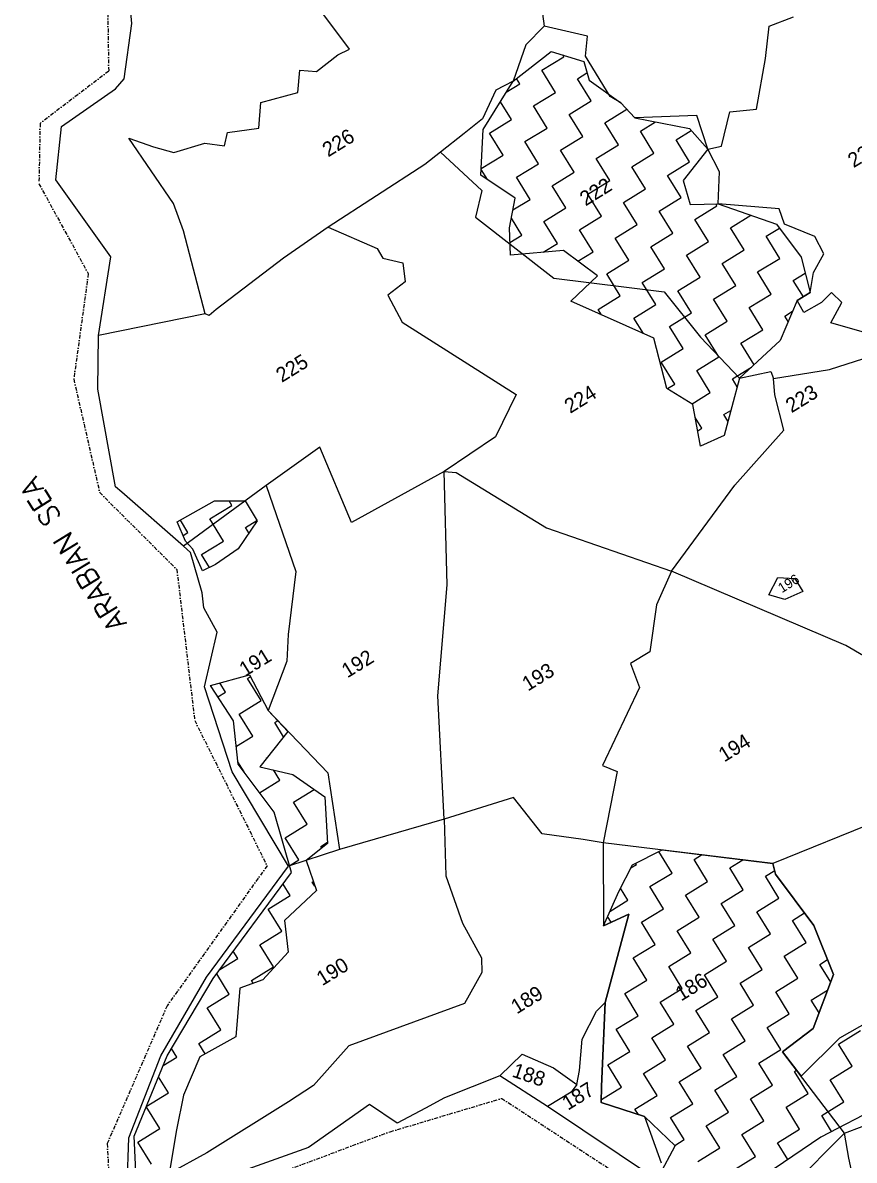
# Model space of a CAD drawing. Header units: metres. Extents: x 319724 to 326380, y 1825641 to 1831057.
# Drawn here: x 320253 to 321342, y 1826762 to 1828251 of the extents above; entities that cross this region are included whole.
import ezdxf

# ---------------------------------------------------------------- set-up
doc = ezdxf.new("R2010")
doc.units = ezdxf.units.M
doc.header["$MEASUREMENT"] = 0
doc.linetypes.add('DASHDOT', pattern=[1, 0.5, -0.25, 0, -0.25])
for name, color, linetype in [('POLY_HATCH', 12, 'Continuous'), ('POLY_PARCEL', 6, 'Continuous'), ('POLY_WATER', 4, 'Continuous'), ('TEXT_MAPOUT', 7, 'Continuous'), ('TEXT_PARCEL', 7, 'Continuous'), ('V_BOUND_LINE', 7, 'Continuous'), ('V_BOUND_STREAM_LINE', 7, 'DASHDOT')]:
    doc.layers.add(name, color=color, linetype=linetype)
doc.styles.get("Standard").update_dxf_attribs({"font": 'simplex.shx'})
doc.styles.add('TEXT _PARCEL', font='', dxfattribs={"height": 0.18})
doc.styles.get('TEXT _PARCEL').set_extended_font_data('Kruti Dev 050')

msp = doc.modelspace()

# ---------------------------------------------------------------- linework, layer by layer
at = {"layer": 'POLY_HATCH'}
for p, q in [((320895.3, 1828174.9), (320945.1, 1828213.8)), ((320945.1, 1828213.8), (320987.6, 1828200.6)), ((320987.6, 1828200.6), (320994.8, 1828176.1)), ((320855.8, 1828111.3), (320895.3, 1828174.9)), ((320994.8, 1828176.1), (321036.1, 1828146.3)), ((321036.1, 1828146.3), (321054.6, 1828126.7)), ((321054.6, 1828126.7), (321126.1, 1828112.6)), ((320853, 1828051.8), (320855.8, 1828111.3)), ((321126.1, 1828112.6), (321150.2, 1828085.9)), ((321150.2, 1828085.9), (321118.1, 1828044.5)), ((320897.9, 1828021.7), (320853, 1828051.8)), ((321118.1, 1828044.5), (321126.9, 1828013.2)), ((320890.3, 1827982.9), (320897.9, 1828021.7)), ((321126.9, 1828013.2), (321163.6, 1828014)), ((321163.6, 1828014), (321240.4, 1827987.4)), ((320891.5, 1827946.8), (320890.3, 1827982.9)), ((321240.4, 1827987.4), (321272.4, 1827944.1)), ((320961.3, 1827953.1), (320891.5, 1827946.8)), ((321005.5, 1827919.9), (320961.3, 1827953.1)), ((321272.4, 1827944.1), (321284.5, 1827898.1)), ((320970.8, 1827886.7), (321005.5, 1827919.9)), ((321284.5, 1827898.1), (321267.4, 1827887.6)), ((321079.7, 1827838.3), (320970.8, 1827886.7)), ((321267.4, 1827887.6), (321244.9, 1827835.1)), ((321096.7, 1827772.5), (321079.7, 1827838.3)), ((321244.9, 1827835.1), (321191.9, 1827785.8)), ((321130.7, 1827751.4), (321096.7, 1827772.5)), ((321191.9, 1827785.8), (321171.5, 1827710.9)), ((321140.6, 1827697), (321130.7, 1827751.4)), ((321171.5, 1827710.9), (321140.6, 1827697)), ((320455.2, 1827597.6), (320504, 1827625.1)), ((320504, 1827625.1), (320543.9, 1827625)), ((320543.9, 1827625), (320559.7, 1827598.9)), ((320465.9, 1827572.2), (320455.2, 1827597.6)), ((320559.7, 1827598.9), (320534.8, 1827562.5)), ((320475.6, 1827561.8), (320465.9, 1827572.2)), ((320465.9, 1827572.2), (320465.9, 1827572.2)), ((320488.2, 1827533.5), (320475.6, 1827561.8)), ((320534.8, 1827562.5), (320505.4, 1827541.8)), ((320505.4, 1827541.8), (320488.2, 1827533.5)), ((320498.5, 1827383.5), (320549.8, 1827397.4)), ((320549.8, 1827397.4), (320574.3, 1827350.8)), ((320529, 1827337.2), (320498.5, 1827383.5)), ((320574.3, 1827350.8), (320600.1, 1827323.1)), ((320535.1, 1827280.5), (320529, 1827337.2)), ((320600.1, 1827323.1), (320563.5, 1827277)), ((320581.9, 1827217.3), (320535.1, 1827280.5)), ((320563.5, 1827277), (320606.7, 1827266.8)), ((320606.7, 1827266.8), (320648.6, 1827237.4)), ((320648.6, 1827237.4), (320652, 1827176.4)), ((320605, 1827138.7), (320581.9, 1827217.3)), ((320652, 1827176.4), (320624.2, 1827154.4)), ((321051.6, 1827148.6), (321090.3, 1827168)), ((321090.3, 1827168), (321235.6, 1827150.3)), ((320624.2, 1827154.4), (320637.4, 1827114.8)), ((321033.6, 1827113.8), (321051.6, 1827148.6)), ((321235.6, 1827150.3), (321238.9, 1827136.5)), ((320502.2, 1826999.6), (320605, 1827138.7)), ((321238.9, 1827136.5), (321289.3, 1827068.9)), ((320637.4, 1827114.8), (320595.6, 1827075.8)), ((321013.6, 1827068.8), (321033.6, 1827113.8)), ((320595.6, 1827075.8), (320600.3, 1827034)), ((321046.7, 1827084), (321013.6, 1827068.8)), ((321015.6, 1826968.3), (321046.7, 1827084)), ((321289.3, 1827068.9), (321314.9, 1827004.8)), ((320600.3, 1827034), (320567.3, 1826997.9)), ((320441.7, 1826898.4), (320502.2, 1826999.6)), ((320567.3, 1826997.9), (320537.1, 1826987.1)), ((321314.9, 1827004.8), (321288.1, 1826934.4)), ((320537.1, 1826987.1), (320531.7, 1826923.3)), ((321010.9, 1826858.1), (321015.6, 1826968.3)), ((321323.3, 1826921.8), (321379.8, 1826954)), ((320531.7, 1826923.3), (320484.8, 1826896.9)), ((321288.1, 1826934.4), (321248.2, 1826903.6)), ((321272.5, 1826871.7), (321323.3, 1826921.8)), ((320398.5, 1826793.1), (320441.7, 1826898.4)), ((320484.8, 1826896.9), (320463.1, 1826846.7)), ((321248.2, 1826903.6), (321272.5, 1826871.7)), ((321010.7, 1826837.3), (321010.9, 1826858.1)), ((320463.1, 1826846.7), (320454.1, 1826801.6)), ((321067.1, 1826819), (321010.7, 1826837.3)), ((321403, 1826846.3), (321298.2, 1826791.9)), ((321107.6, 1826780.7), (321067.1, 1826819)), ((320403.2, 1826693.4), (320398.5, 1826793.1)), ((320454.1, 1826801.6), (320444.8, 1826746.8)), ((320454.1, 1826801.6), (320454.1, 1826801.6)), ((321298.2, 1826791.9), (321212.8, 1826733.9)), ((321086.9, 1826742.1), (321107.6, 1826780.7))]:
    msp.add_line(p, q, dxfattribs=at)
at = {"layer": 'POLY_HATCH', "linetype": 'Continuous'}
for p, q in [((320932.8, 1828189), (320961.7, 1828206.8)), ((320961.7, 1828206.8), (320960.3, 1828209.1)), ((320904, 1828171.2), (320899.6, 1828178.2)), ((320950.6, 1828160.1), (320932.8, 1828189)), ((320979.5, 1828178), (320991.9, 1828185.6)), ((320997.3, 1828149.1), (320979.5, 1828178)), ((320886.2, 1828160.2), (320904, 1828171.2)), ((320921.8, 1828142.3), (320950.6, 1828160.1)), ((320892.9, 1828124.5), (320878.5, 1828147.9)), ((320968.5, 1828131.3), (320997.3, 1828149.1)), ((320939.6, 1828113.4), (320921.8, 1828142.3)), ((320986.3, 1828102.4), (320968.5, 1828131.3)), ((321015.2, 1828120.2), (321044, 1828138)), ((320864, 1828106.7), (320892.9, 1828124.5)), ((321033, 1828091.4), (321015.2, 1828120.2)), ((321061.9, 1828109.2), (321081.6, 1828121.4)), ((320881.9, 1828077.8), (320864, 1828106.7)), ((320910.7, 1828095.6), (320939.6, 1828113.4)), ((320957.4, 1828084.6), (320986.3, 1828102.4)), ((321079.7, 1828080.3), (321061.9, 1828109.2)), ((321108.6, 1828098.1), (321128.2, 1828110.3)), ((320928.6, 1828066.7), (320910.7, 1828095.6)), ((321004.1, 1828073.5), (321033, 1828091.4)), ((321126.4, 1828069.3), (321108.6, 1828098.1)), ((320853.4, 1828060.2), (320881.9, 1828077.8)), ((320975.3, 1828055.7), (320957.4, 1828084.6)), ((321022, 1828044.7), (321004.1, 1828073.5)), ((321050.8, 1828062.5), (321079.7, 1828080.3)), ((320861.6, 1828046), (320853.4, 1828059.3)), ((320899.7, 1828048.9), (320928.6, 1828066.7)), ((320946.4, 1828037.9), (320975.3, 1828055.7)), ((321068.7, 1828033.6), (321050.8, 1828062.5)), ((321097.5, 1828051.4), (321126.4, 1828069.3)), ((320917.5, 1828020), (320899.7, 1828048.9)), ((320993.1, 1828026.8), (321022, 1828044.7)), ((321115.3, 1828022.6), (321097.5, 1828051.4)), ((320964.2, 1828009), (320946.4, 1828037.9)), ((321010.9, 1827998), (320993.1, 1828026.8)), ((321039.8, 1828015.8), (321068.7, 1828033.6)), ((320894.8, 1828006.1), (320917.5, 1828020)), ((321057.6, 1827986.9), (321039.8, 1828015.8)), ((321086.5, 1828004.7), (321115.3, 1828022.6)), ((321133.2, 1827993.7), (321162, 1828011.5)), ((321162, 1828011.5), (321160.5, 1828014)), ((320906.5, 1827973.3), (320892.8, 1827995.5)), ((320935.3, 1827991.2), (320964.2, 1828009)), ((320982, 1827980.1), (321010.9, 1827998)), ((321104.3, 1827975.9), (321086.5, 1828004.7)), ((321179.9, 1827982.6), (321206.6, 1827999.1)), ((320953.2, 1827962.3), (320935.3, 1827991.2)), ((321028.7, 1827969.1), (321057.6, 1827986.9)), ((321151, 1827964.8), (321133.2, 1827993.7)), ((321197.7, 1827953.8), (321179.9, 1827982.6)), ((321226.6, 1827971.6), (321244.1, 1827982.4)), ((320890.9, 1827963.7), (320906.5, 1827973.3)), ((320999.9, 1827951.3), (320982, 1827980.1)), ((321046.6, 1827940.2), (321028.7, 1827969.1)), ((321075.4, 1827958), (321104.3, 1827975.9)), ((321244.4, 1827942.7), (321226.6, 1827971.6)), ((320934.3, 1827950.7), (320953.2, 1827962.3)), ((320980, 1827939), (320999.9, 1827951.3)), ((321093.3, 1827929.2), (321075.4, 1827958)), ((321122.1, 1827947), (321151, 1827964.8)), ((321168.8, 1827935.9), (321197.7, 1827953.8)), ((321017.7, 1827922.4), (321046.6, 1827940.2)), ((321140, 1827918.1), (321122.1, 1827947)), ((321186.7, 1827907.1), (321168.8, 1827935.9)), ((321215.5, 1827924.9), (321244.4, 1827942.7)), ((321035.5, 1827893.5), (321017.7, 1827922.4)), ((321064.4, 1827911.3), (321093.3, 1827929.2)), ((321233.4, 1827896), (321215.5, 1827924.9)), ((321262.2, 1827913.8), (321277.8, 1827923.5)), ((321082.2, 1827882.5), (321064.4, 1827911.3)), ((321111.1, 1827900.3), (321140, 1827918.1)), ((321157.8, 1827889.2), (321186.7, 1827907.1)), ((321275.4, 1827892.5), (321262.2, 1827913.8)), ((321006.6, 1827875.7), (321035.5, 1827893.5)), ((321128.9, 1827871.4), (321111.1, 1827900.3)), ((321204.5, 1827878.2), (321233.4, 1827896)), ((321053.3, 1827864.6), (321082.2, 1827882.5)), ((321175.6, 1827860.4), (321157.8, 1827889.2)), ((321222.3, 1827849.3), (321204.5, 1827878.2)), ((321010.8, 1827868.9), (321006.6, 1827875.7)), ((321065.8, 1827844.5), (321053.3, 1827864.6)), ((321100, 1827853.6), (321128.9, 1827871.4)), ((321251.2, 1827867.1), (321261.3, 1827873.4)), ((321255.6, 1827860), (321251.2, 1827867.1)), ((321117.9, 1827824.7), (321100, 1827853.6)), ((321146.7, 1827842.5), (321175.6, 1827860.4)), ((321193.4, 1827831.5), (321222.3, 1827849.3)), ((321164.6, 1827813.7), (321146.7, 1827842.5)), ((321089, 1827806.9), (321117.9, 1827824.7)), ((321210.8, 1827803.4), (321193.4, 1827831.5)), ((321106.8, 1827778), (321089, 1827806.9)), ((321135.7, 1827795.8), (321164.6, 1827813.7)), ((321153.5, 1827767), (321135.7, 1827795.8)), ((321182.4, 1827784.8), (321207.5, 1827800.3)), ((321097.2, 1827772.1), (321106.8, 1827778)), ((321188.8, 1827774.4), (321182.4, 1827784.8)), ((321129.5, 1827752.2), (321153.5, 1827767)), ((321171.3, 1827738.1), (321180.5, 1827743.7)), ((321142.5, 1827720.3), (321133.8, 1827734.3)), ((321176.6, 1827729.6), (321171.3, 1827738.1)), ((321137, 1827716.9), (321142.5, 1827720.3)), ((320526.8, 1827619.3), (320523.3, 1827625)), ((320498, 1827601.5), (320526.8, 1827619.3)), ((320469.1, 1827583.7), (320459.2, 1827599.8)), ((320515.8, 1827572.6), (320498, 1827601.5)), ((320544.7, 1827590.5), (320559.3, 1827599.5)), ((320462.7, 1827579.8), (320469.1, 1827583.7)), ((320549.1, 1827583.4), (320544.7, 1827590.5)), ((320486.9, 1827554.8), (320515.8, 1827572.6)), ((320497.4, 1827537.9), (320486.9, 1827554.8)), ((320518.3, 1827374.8), (320510.9, 1827386.8)), ((320547.2, 1827392.6), (320551.1, 1827395)), ((320565, 1827363.8), (320547.2, 1827392.6)), ((320508.3, 1827368.6), (320518.3, 1827374.8)), ((320536.1, 1827345.9), (320565, 1827363.8)), ((320554, 1827317.1), (320536.1, 1827345.9)), ((320582.8, 1827334.9), (320586.9, 1827337.4)), ((320594.5, 1827316), (320582.8, 1827334.9)), ((320532.6, 1827303.9), (320554, 1827317.1)), ((320542.9, 1827270.4), (320534.7, 1827283.6)), ((320571.8, 1827288.2), (320573, 1827288.9)), ((320572.1, 1827287.7), (320571.8, 1827288.2)), ((320542.7, 1827270.2), (320542.9, 1827270.4)), ((320589.6, 1827259.3), (320581.3, 1827272.8)), ((320563, 1827242.9), (320589.6, 1827259.3)), ((320607.4, 1827230.4), (320634.6, 1827247.2)), ((320625.3, 1827201.6), (320607.4, 1827230.4)), ((320596.4, 1827183.7), (320625.3, 1827201.6)), ((320614.2, 1827154.9), (320596.4, 1827183.7)), ((320643.1, 1827172.7), (320651.9, 1827178.1)), ((320644.5, 1827170.5), (320643.1, 1827172.7)), ((321103.3, 1827137.8), (321086, 1827165.8)), ((321132.2, 1827155.6), (321142, 1827161.7)), ((320602.4, 1827147.6), (320614.2, 1827154.9)), ((321049.4, 1827144.4), (321056.6, 1827148.8)), ((321056.6, 1827148.8), (321055.5, 1827150.6)), ((321150, 1827126.7), (321132.2, 1827155.6)), ((321178.9, 1827144.6), (321196, 1827155.1)), ((321074.4, 1827120), (321103.3, 1827137.8)), ((321196.7, 1827115.7), (321178.9, 1827144.6)), ((321225.6, 1827133.5), (321237.8, 1827141.1)), ((321243.4, 1827104.7), (321225.6, 1827133.5)), ((320603.2, 1827108.2), (320593.7, 1827123.4)), ((320632, 1827126), (320633.4, 1827126.8)), ((320635.5, 1827120.4), (320632, 1827126)), ((321045.5, 1827102.1), (321035.7, 1827118)), ((321092.2, 1827091.1), (321074.4, 1827120)), ((321121.1, 1827108.9), (321150, 1827126.7)), ((320574.3, 1827090.3), (320603.2, 1827108.2)), ((321021.9, 1827087.6), (321045.5, 1827102.1)), ((321138.9, 1827080), (321121.1, 1827108.9)), ((321167.8, 1827097.9), (321196.7, 1827115.7)), ((321214.5, 1827086.8), (321243.4, 1827104.7)), ((320592.1, 1827061.5), (320574.3, 1827090.3)), ((321063.4, 1827073.3), (321092.2, 1827091.1)), ((321185.6, 1827069), (321167.8, 1827097.9)), ((321023.5, 1827073.3), (321018.9, 1827080.7)), ((321081.2, 1827044.4), (321063.4, 1827073.3)), ((321110.1, 1827062.2), (321138.9, 1827080)), ((321232.3, 1827058), (321214.5, 1827086.8)), ((321261.2, 1827075.8), (321276.9, 1827085.5)), ((321279, 1827046.9), (321261.2, 1827075.8)), ((320563.2, 1827043.6), (320592.1, 1827061.5)), ((321127.9, 1827033.3), (321110.1, 1827062.2)), ((321156.8, 1827051.2), (321185.6, 1827069)), ((321203.5, 1827040.1), (321232.3, 1827058)), ((320581.1, 1827014.8), (320563.2, 1827043.6)), ((321052.3, 1827026.6), (321081.2, 1827044.4)), ((321174.6, 1827022.3), (321156.8, 1827051.2)), ((321250.2, 1827029.1), (321279, 1827046.9)), ((320534.4, 1827025.8), (320528.5, 1827035.3)), ((321099, 1827015.5), (321127.9, 1827033.3)), ((321221.3, 1827011.3), (321203.5, 1827040.1)), ((321268, 1827000.2), (321250.2, 1827029.1)), ((320510.8, 1827011.3), (320534.4, 1827025.8)), ((320552.2, 1826996.9), (320581.1, 1827014.8)), ((321070.2, 1826997.7), (321052.3, 1827026.6)), ((321116.8, 1826986.7), (321099, 1827015.5)), ((321145.7, 1827004.5), (321174.6, 1827022.3)), ((321296.9, 1827018), (321307.1, 1827024.4)), ((321311.2, 1826994.9), (321296.9, 1827018)), ((320523.3, 1826979.1), (320506.8, 1827005.9)), ((321041.3, 1826979.9), (321070.2, 1826997.7)), ((321163.5, 1826975.6), (321145.7, 1827004.5)), ((321192.4, 1826993.4), (321221.3, 1827011.3)), ((321239.1, 1826982.4), (321268, 1827000.2)), ((320554.5, 1826993.3), (320552.2, 1826996.9)), ((321088, 1826968.8), (321116.8, 1826986.7)), ((321210.2, 1826964.6), (321192.4, 1826993.4)), ((321285.8, 1826971.3), (321307.2, 1826984.5)), ((320494.5, 1826961.3), (320523.3, 1826979.1)), ((321059.1, 1826951), (321041.3, 1826979.9)), ((321105.8, 1826940), (321088, 1826968.8)), ((321134.7, 1826957.8), (321163.5, 1826975.6)), ((321256.9, 1826953.5), (321239.1, 1826982.4)), ((321295.9, 1826954.9), (321285.8, 1826971.3)), ((320512.3, 1826932.4), (320494.5, 1826961.3)), ((321152.5, 1826928.9), (321134.7, 1826957.8)), ((321181.4, 1826946.7), (321210.2, 1826964.6)), ((321228.1, 1826935.7), (321256.9, 1826953.5)), ((321030.2, 1826933.2), (321059.1, 1826951)), ((321076.9, 1826922.1), (321105.8, 1826940)), ((321199.2, 1826917.9), (321181.4, 1826946.7)), ((320483.4, 1826914.6), (320512.3, 1826932.4)), ((321048.1, 1826904.3), (321030.2, 1826933.2)), ((321123.6, 1826911.1), (321152.5, 1826928.9)), ((321245.9, 1826906.8), (321228.1, 1826935.7)), ((321274.8, 1826924.6), (321278.3, 1826926.8)), ((321275, 1826924.3), (321274.8, 1826924.6)), ((321321.5, 1826913.6), (321350.3, 1826931.4)), ((320454.5, 1826896.8), (320447.5, 1826908.1)), ((320491.9, 1826900.9), (320483.4, 1826914.6)), ((321094.8, 1826893.3), (321076.9, 1826922.1)), ((321141.5, 1826882.2), (321123.6, 1826911.1)), ((321170.3, 1826900), (321199.2, 1826917.9)), ((321339.3, 1826884.7), (321321.5, 1826913.6)), ((320436.5, 1826885.6), (320454.5, 1826896.8)), ((321019.2, 1826886.5), (321048.1, 1826904.3)), ((321065.9, 1826875.4), (321094.8, 1826893.3)), ((321188.2, 1826871.2), (321170.3, 1826900)), ((321217, 1826889), (321245.9, 1826906.8)), ((321037, 1826857.6), (321019.2, 1826886.5)), ((321112.6, 1826864.4), (321141.5, 1826882.2)), ((321234.9, 1826860.1), (321217, 1826889)), ((321263.7, 1826877.9), (321266.4, 1826879.6)), ((321310.4, 1826866.9), (321339.3, 1826884.7)), ((320443.5, 1826850.1), (320430.5, 1826871.1)), ((321083.7, 1826846.6), (321065.9, 1826875.4)), ((321130.4, 1826835.5), (321112.6, 1826864.4)), ((321159.3, 1826853.3), (321188.2, 1826871.2)), ((321281.5, 1826849.1), (321263.7, 1826877.9)), ((321328.2, 1826838), (321310.4, 1826866.9)), ((320414.6, 1826832.2), (320443.5, 1826850.1)), ((321010.8, 1826841.4), (321037, 1826857.6)), ((321177.1, 1826824.5), (321159.3, 1826853.3)), ((321206, 1826842.3), (321234.9, 1826860.1)), ((321252.7, 1826831.2), (321281.5, 1826849.1)), ((321054.8, 1826828.7), (321083.7, 1826846.6)), ((321101.5, 1826817.7), (321130.4, 1826835.5)), ((321223.8, 1826813.4), (321206, 1826842.3)), ((321299.4, 1826820.2), (321328.2, 1826838)), ((320432.4, 1826803.4), (320414.6, 1826832.2)), ((321059.3, 1826821.6), (321054.8, 1826828.7)), ((321148.2, 1826806.6), (321177.1, 1826824.5)), ((321270.5, 1826802.4), (321252.7, 1826831.2)), ((321312.3, 1826799.2), (321299.4, 1826820.2)), ((321119.4, 1826788.8), (321101.5, 1826817.7)), ((321166.1, 1826777.8), (321148.2, 1826806.6)), ((321194.9, 1826795.6), (321223.8, 1826813.4)), ((320403.6, 1826785.5), (320432.4, 1826803.4)), ((321212.8, 1826766.7), (321194.9, 1826795.6)), ((321241.6, 1826784.5), (321270.5, 1826802.4)), ((320421.4, 1826756.7), (320403.6, 1826785.5)), ((321107, 1826781.2), (321119.4, 1826788.8)), ((321137.2, 1826759.9), (321166.1, 1826777.8)), ((321255.1, 1826762.7), (321241.6, 1826784.5)), ((321183.9, 1826748.9), (321212.8, 1826766.7))]:
    msp.add_line(p, q, dxfattribs=at)
at = {"layer": 'POLY_PARCEL'}
for p, q in [((320680.7, 1828216.5), (320631.6, 1828282.9)), ((320933.7, 1828263), (320935.7, 1828246.6)), ((321230.5, 1828246.9), (321262.5, 1828259.2)), ((320935.7, 1828246.6), (320911.9, 1828222.5)), ((320992.8, 1828233.8), (320935.7, 1828246.6)), ((321225.7, 1828204.5), (321230.5, 1828246.9)), ((320911.9, 1828222.5), (320895.3, 1828174.9)), ((320989.8, 1828207.4), (320992.8, 1828233.8)), ((320637.5, 1828187.5), (320665.5, 1828209.4)), ((320665.5, 1828209.4), (320680.7, 1828216.5)), ((321022.3, 1828154.8), (320989.8, 1828207.4)), ((321214.2, 1828138.2), (321225.7, 1828204.5)), ((320613.1, 1828159.8), (320615.8, 1828189.1)), ((320615.8, 1828189.1), (320637.5, 1828187.5)), ((320895.3, 1828174.9), (320872.6, 1828163)), ((320564.5, 1828147), (320613.1, 1828159.8)), ((320872.6, 1828163), (320855.2, 1828125.5)), ((320562.2, 1828113.4), (320564.5, 1828147)), ((321036.1, 1828146.3), (321022.3, 1828154.8)), ((321054.6, 1828126.7), (321036.1, 1828146.3)), ((321136, 1828130), (321054.6, 1828126.7)), ((321150.2, 1828085.9), (321136, 1828130)), ((321168.3, 1828089.6), (321179, 1828134.6)), ((321179, 1828134.6), (321214.2, 1828138.2)), ((320855.2, 1828125.5), (320830.8, 1828106.2)), ((320450.4, 1828014.4), (320391.6, 1828100.2)), ((320391.6, 1828100.2), (320423.9, 1828089)), ((320516.8, 1828089.9), (320520.9, 1828107.5)), ((320520.9, 1828107.5), (320562.2, 1828113.4)), ((320830.8, 1828106.2), (320799.9, 1828081.8)), ((320423.9, 1828089), (320450.6, 1828081.3)), ((320450.6, 1828081.3), (320491.3, 1828093.8)), ((320491.3, 1828093.8), (320516.8, 1828089.9)), ((321150.2, 1828085.9), (321168.3, 1828089.6)), ((321165.6, 1828055.9), (321150.2, 1828085.9)), ((320799.9, 1828081.8), (320779.4, 1828065.8)), ((320799.9, 1828081.8), (320854, 1828031.6)), ((320779.4, 1828065.8), (320652.8, 1827983.4)), ((321163.6, 1828014), (321165.6, 1828055.9)), ((320854, 1828031.6), (320845.7, 1827996.5)), ((320463.3, 1827978.6), (320450.4, 1828014.4)), ((321243.7, 1828007.5), (321163.6, 1828014)), ((320845.7, 1827996.5), (320948.4, 1827916.8)), ((321250.8, 1827987.3), (321243.7, 1828007.5)), ((320652.8, 1827983.4), (320594.1, 1827943)), ((320652.8, 1827983.4), (320716.9, 1827955.5)), ((321290.6, 1827971.3), (321250.8, 1827987.3)), ((320491.6, 1827870.1), (320463.3, 1827978.6)), ((321302.4, 1827948.7), (321290.6, 1827971.3)), ((320716.9, 1827955.5), (320724.6, 1827943.1)), ((320594.1, 1827943), (320506.2, 1827875.9)), ((320724.6, 1827943.1), (320750.8, 1827936.9)), ((320750.8, 1827936.9), (320753.5, 1827911.9)), ((321288.7, 1827924.2), (321302.4, 1827948.7)), ((321284.5, 1827898.1), (321288.7, 1827924.2)), ((320753.5, 1827911.9), (320730.9, 1827894.7)), ((320948.4, 1827916.8), (321093.2, 1827898.9)), ((320730.9, 1827894.7), (320749.6, 1827859.3)), ((321093.2, 1827898.9), (321140.5, 1827839.5)), ((321267.4, 1827887.6), (321284.5, 1827898.1)), ((321312.2, 1827898.2), (321299.1, 1827884.8)), ((321325.6, 1827885.1), (321312.2, 1827898.2)), ((321276.2, 1827871.7), (321267.4, 1827887.6)), ((321299.1, 1827884.8), (321276.2, 1827871.7)), ((321311.3, 1827858.1), (321325.6, 1827885.1)), ((320491.6, 1827870.1), (320352, 1827841.8)), ((320497.1, 1827868.1), (320491.6, 1827870.1)), ((320506.2, 1827875.9), (320497.1, 1827868.1)), ((320749.6, 1827859.3), (320899.1, 1827764.3)), ((321355.5, 1827845.8), (321311.3, 1827858.1)), ((320352, 1827841.8), (320352, 1827841.8)), ((321140.5, 1827839.5), (321191.9, 1827785.8)), ((321309.7, 1827797.1), (321354.4, 1827811.8)), ((321191.9, 1827785.8), (321232.6, 1827794.5)), ((321232.6, 1827794.5), (321236.3, 1827785.5)), ((321236.3, 1827785.5), (321309.7, 1827797.1)), ((321238.2, 1827764.1), (321236.3, 1827785.5)), ((320899.1, 1827764.3), (320872.2, 1827709.2)), ((320899.1, 1827764.3), (320899.1, 1827764.3)), ((321249.6, 1827717.6), (321238.2, 1827764.1)), ((321185.4, 1827645.7), (321249.6, 1827717.6)), ((320872.2, 1827709.2), (320804.9, 1827663.8)), ((320642.1, 1827695.3), (320571.4, 1827645.3)), ((320683.5, 1827597), (320642.1, 1827695.3)), ((320804.9, 1827663.8), (320683.5, 1827597)), ((320808.9, 1827515.4), (320804.9, 1827663.8)), ((320804.9, 1827663.8), (320820.5, 1827662.3)), ((320820.5, 1827662.3), (320939, 1827589.8)), ((320571.4, 1827645.3), (320463.5, 1827565.9)), ((320571.4, 1827645.3), (320610.6, 1827532.8)), ((321102.7, 1827532.9), (321185.4, 1827645.7)), ((320939, 1827589.8), (321102.7, 1827532.9)), ((320610.6, 1827532.8), (320600.5, 1827450.3)), ((321102.7, 1827532.9), (321083, 1827488.9)), ((321331, 1827435.6), (321102.7, 1827532.9)), ((321102.7, 1827532.9), (321102.7, 1827532.9)), ((321230, 1827502.2), (321242, 1827524.7)), ((321242, 1827524.7), (321264.3, 1827523.4)), ((321264.3, 1827523.4), (321274.8, 1827506.3)), ((320796.5, 1827369.7), (320808.9, 1827515.4)), ((321274.8, 1827506.3), (321251.1, 1827495.9)), ((321251.1, 1827495.9), (321230, 1827502.2)), ((321083, 1827488.9), (321074.3, 1827427.3)), ((320600.5, 1827450.3), (320598.8, 1827415.1)), ((321354.2, 1827422.1), (321331, 1827435.6)), ((321331, 1827435.6), (321331, 1827435.6)), ((320598.8, 1827415.1), (320574.3, 1827350.8)), ((321074.3, 1827427.3), (321048.8, 1827412.4)), ((321048.8, 1827412.4), (321060.6, 1827380.7)), ((321060.6, 1827380.7), (321012.3, 1827278.8)), ((320804.6, 1827208.3), (320796.5, 1827369.7)), ((320574.3, 1827350.8), (320652.5, 1827269.2)), ((320652.5, 1827269.2), (320667.6, 1827168.4)), ((321012.3, 1827278.8), (321031.3, 1827270.6)), ((321031.3, 1827270.6), (321012.9, 1827177.4)), ((320895.6, 1827236.6), (320804.6, 1827208.3)), ((320933.1, 1827189.2), (320895.6, 1827236.6)), ((320804.6, 1827208.3), (320667.6, 1827168.4)), ((320804.6, 1827208.3), (320807, 1827134.3)), ((321384, 1827210.7), (321235.6, 1827150.3)), ((320987.1, 1827181.5), (320933.1, 1827189.2)), ((321012.9, 1827177.4), (320987.1, 1827181.5)), ((321235.6, 1827150.3), (321012.9, 1827177.4)), ((321012.9, 1827177.4), (321013.6, 1827068.8)), ((320667.6, 1827168.4), (320601, 1827147)), ((321238.9, 1827136.5), (321235.6, 1827150.3)), ((320807, 1827134.3), (320828.9, 1827072.2)), ((321289.3, 1827068.9), (321238.9, 1827136.5)), ((320828.9, 1827072.2), (320853.7, 1827026.8)), ((321013.6, 1827068.8), (321046.7, 1827084)), ((321046.7, 1827084), (321015.6, 1826968.3)), ((321314.9, 1827004.8), (321289.3, 1827068.9)), ((320853.7, 1827026.8), (320853.7, 1827026.8)), ((320853.7, 1827026.8), (320854.1, 1827007.4)), ((320854.1, 1827007.4), (320831.4, 1826967.1)), ((321288.1, 1826934.4), (321314.9, 1827004.8)), ((321004.3, 1826957), (321015.6, 1826968.3)), ((321015.6, 1826968.3), (321010.9, 1826858.1)), ((320831.4, 1826967.1), (320680, 1826911.4)), ((320985.5, 1826920.3), (321004.3, 1826957)), ((321248.2, 1826903.6), (321288.1, 1826934.4)), ((320680, 1826911.4), (320633.7, 1826859.5)), ((320982.2, 1826879.3), (320985.5, 1826920.3)), ((320877.7, 1826872.2), (320906.8, 1826900.5)), ((320906.8, 1826900.5), (320948.1, 1826882.7)), ((321329.2, 1826797.1), (321248.2, 1826903.6)), ((320948.1, 1826882.7), (320978.8, 1826861)), ((320978.8, 1826861), (320982.2, 1826879.3)), ((320633.7, 1826859.5), (320600.9, 1826838.3)), ((320971.1, 1826850.9), (320940.2, 1826832.1)), ((320978.8, 1826861), (320971.1, 1826850.9)), ((321010.9, 1826858.1), (321010.7, 1826837.3)), ((320600.9, 1826838.3), (320493.8, 1826771.3)), ((321010.7, 1826837.3), (321067.1, 1826819)), ((321067.1, 1826819), (321089.1, 1826758.2)), ((321329.2, 1826797.1), (321417.3, 1826830.7)), ((320493.8, 1826771.3), (320444.6, 1826744.4))]:
    msp.add_line(p, q, dxfattribs=at)
at = {"layer": 'POLY_WATER'}
for p, q in [((320395.7, 1828250.3), (320385.4, 1828362.1)), ((320385.5, 1828177.9), (320395.7, 1828250.3)), ((320374.3, 1828164.9), (320385.5, 1828177.9)), ((320303.6, 1828115.2), (320374.3, 1828164.9)), ((320296.1, 1828045.6), (320303.6, 1828115.2)), ((320368.1, 1827944.8), (320296.1, 1828045.6)), ((320352, 1827841.8), (320368.1, 1827944.8)), ((320350.9, 1827771.5), (320352, 1827841.8)), ((320374.4, 1827643.4), (320350.9, 1827771.5)), ((320382.3, 1827636.6), (320374.4, 1827643.4)), ((320463.5, 1827565.9), (320382.3, 1827636.6)), ((320382.3, 1827636.6), (320382.3, 1827636.6)), ((320472.4, 1827557.5), (320463.5, 1827565.9)), ((320487.8, 1827504.6), (320472.4, 1827557.5)), ((320490.1, 1827485.1), (320487.8, 1827504.6)), ((320507.3, 1827453.3), (320490.1, 1827485.1)), ((320490.8, 1827381.5), (320507.3, 1827453.3)), ((320526.9, 1827270.5), (320490.8, 1827381.5)), ((320601, 1827147), (320526.9, 1827270.5)), ((320493.5, 1827001.4), (320601, 1827147)), ((320433.8, 1826898.5), (320493.5, 1827001.4)), ((320391.6, 1826791), (320433.8, 1826898.5)), ((320877.7, 1826872.2), (320805.3, 1826843.3)), ((320940.2, 1826832.1), (320877.7, 1826872.2)), ((320706.8, 1826834.6), (320627, 1826778.3)), ((320743.1, 1826810.1), (320706.8, 1826834.6)), ((320805.3, 1826843.3), (320780.4, 1826830.1)), ((320780.4, 1826830.1), (320743.1, 1826810.1)), ((321080.2, 1826738.2), (320940.2, 1826832.1)), ((320387.7, 1826675.7), (320391.6, 1826791)), ((320627, 1826778.3), (320535.2, 1826745.6))]:
    msp.add_line(p, q, dxfattribs=at)
at = {"layer": 'V_BOUND_LINE'}
for p, q in [((321329.2, 1826797.1), (321251, 1826718.8)), ((321334.8, 1826764.5), (321329.2, 1826797.1)), ((321358.2, 1826656.6), (321334.8, 1826764.5))]:
    msp.add_line(p, q, dxfattribs=at)
at = {"layer": 'V_BOUND_STREAM_LINE', "ltscale": 10}
for p, q in [((320363.1, 1828324.4), (320365.3, 1828188)), ((320365.3, 1828188), (320275.4, 1828119.5)), ((320275.4, 1828119.5), (320273.9, 1828040.4)), ((320273.9, 1828040.4), (320338.6, 1827922.7)), ((320338.6, 1827922.7), (320319.6, 1827784.5)), ((320319.6, 1827784.5), (320353.5, 1827636.1)), ((320353.5, 1827636.1), (320454.6, 1827535.3)), ((320454.6, 1827535.3), (320478, 1827337.5)), ((320478, 1827337.5), (320572.8, 1827147.3)), ((320572.8, 1827147.3), (320441.9, 1826964.1)), ((320441.9, 1826964.1), (320363.4, 1826783.5)), ((320734.1, 1826799), (320880.3, 1826842.7)), ((320880.3, 1826842.7), (321056.3, 1826727.5)), ((320561.7, 1826735.3), (320734.1, 1826799)), ((320363.4, 1826783.5), (320372.1, 1826610.9))]:
    msp.add_line(p, q, dxfattribs=at)

# ---------------------------------------------------------------- texts
at = {"layer": 'TEXT_MAPOUT'}
msp.add_text('ARABIAN SEA', height=26.718, rotation=121.6905, dxfattribs=at).set_placement((320389.7, 1827465))
at = {"layer": 'TEXT_PARCEL', "style": 'TEXT _PARCEL'}
for s, height, rotation, p in [('226', 19.24, 31.6905, (320652.8, 1828074.8)), ('220', 19.24, 31.6905, (321341.2, 1828060.7)), ('222', 19.24, 31.6905, (320990, 1828010.6)), ('225', 19.24, 31.6905, (320592.1, 1827779.6)), ('224', 19.24, 31.6905, (320969.9, 1827739)), ('223', 19.24, 31.6905, (321259.8, 1827739.7)), ('196', 12.82, 31.6905, (321247.2, 1827504.1)), ('191', 19.24, 31.6905, (320543.9, 1827394.4)), ('192', 19.24, 31.6905, (320678, 1827392.6)), ('193', 19.24, 31.6905, (320914.5, 1827375.3)), ('194', 19.24, 31.6905, (321171.8, 1827282.5)), ('190', 19.24, 31.6905, (320645.1, 1826989.5)), ('186', 19.24, 31.6905, (321115.3, 1826969.4)), ('189', 19.24, 31.6905, (320899.9, 1826952.5)), ('188', 19.24, 341.2513, (320892.5, 1826871.5)), ('187', 19.24, 31.6905, (320966.9, 1826826.4))]:
    msp.add_text(s, height=height, rotation=rotation, dxfattribs=at).set_placement(p)

doc.saveas('drawing.dxf')
